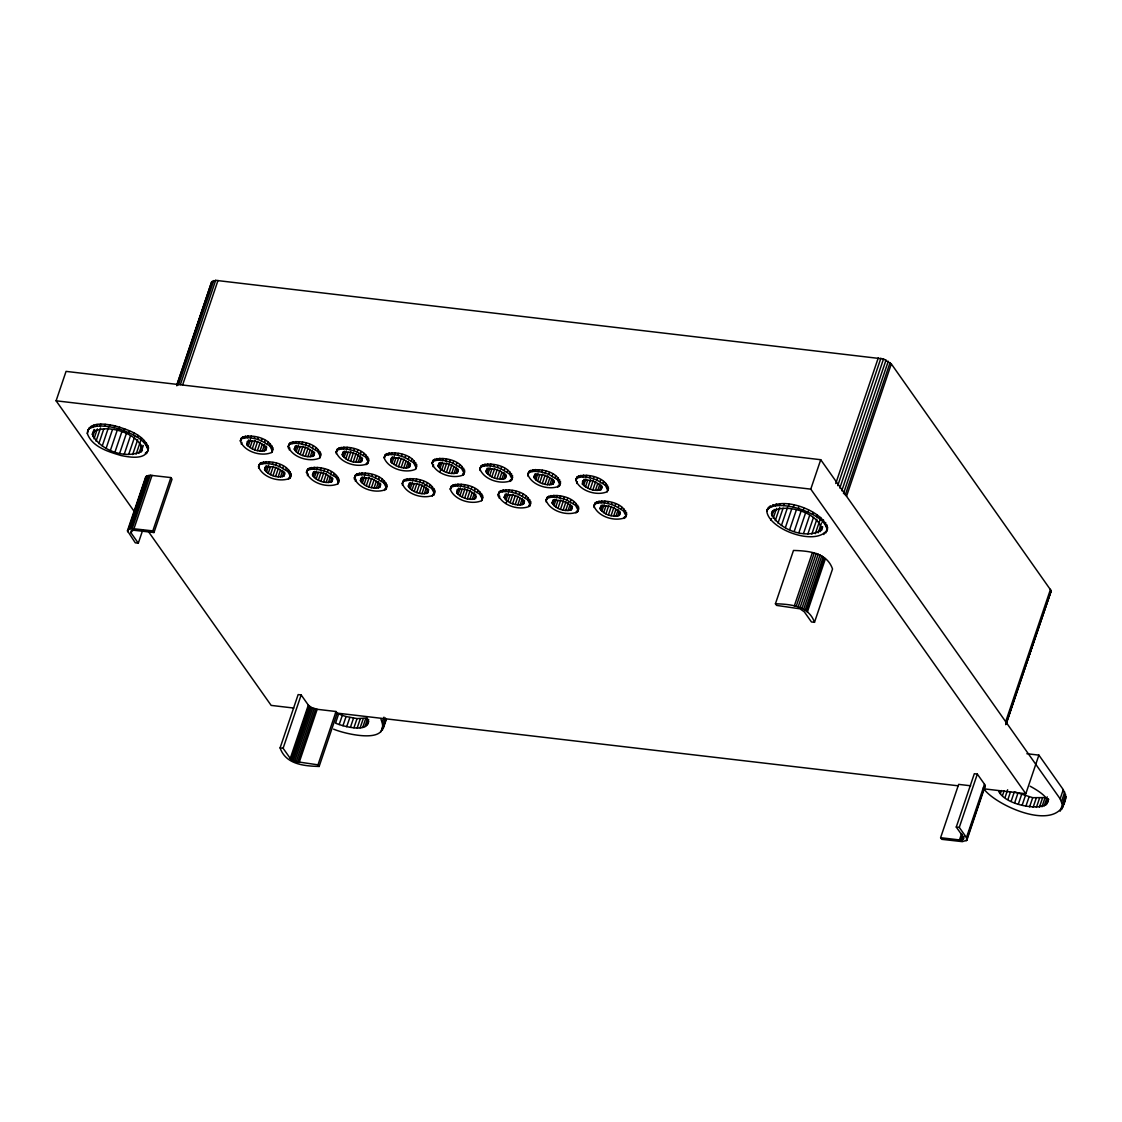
<?xml version="1.0" encoding="UTF-8"?>
<svg xmlns="http://www.w3.org/2000/svg" width="1122" height="1122" viewBox="0 0 1122 1122"><rect width="100%" height="100%" fill="white"/><g stroke="black" fill="none" stroke-linecap="round" stroke-linejoin="round"><path stroke-width="1.5" d="M998.832 791.655C1010.543 812.721 1078.859 812.763 1030.122 786.213M1006.196 724.111L1051.09 590.607L891.331 363.921L883.519 358.97L215.662 280.346L211.609 282.043L176.799 385.758M264.568 469.417L265.395 467.425C272.015 465.321 280.949 468.197 284.637 474.171L283.81 476.163C277.19 478.267 268.256 475.391 264.568 469.417L265.69 466.107M294.273 449.235L295.114 447.243C301.734 445.139 310.668 448.015 314.356 453.989L313.515 455.981C306.895 458.085 297.961 455.209 294.273 449.235L295.395 445.925M312.491 475.013L313.319 473.035C319.938 470.917 328.872 473.807 332.561 479.781L331.733 481.773C325.114 483.877 316.18 480.987 312.491 475.013L313.599 471.703M342.196 454.845L343.037 452.853C349.657 450.749 358.591 453.625 362.28 459.599L361.438 461.591C354.818 463.695 345.885 460.819 342.196 454.845L343.318 451.535M360.4 480.623L361.242 478.631C367.862 476.527 376.796 479.417 380.484 485.391L379.657 487.383C373.023 489.487 364.103 486.597 360.4 480.623L361.522 477.313M408.324 486.233L409.165 484.241C415.785 482.137 424.719 485.027 428.408 491.001L427.566 492.993C420.946 495.097 412.012 492.207 408.324 486.233L409.446 482.923M438.043 466.051L438.87 464.059C445.49 461.955 454.424 464.845 458.113 470.819L457.285 472.811C450.665 474.915 441.731 472.025 438.043 466.051L439.165 462.741M485.966 471.661L486.794 469.669C493.414 467.565 502.347 470.455 506.036 476.429L505.209 478.421C498.589 480.525 489.655 477.635 485.966 471.661L487.088 468.351M504.171 497.453L504.998 495.461C511.632 493.357 520.552 496.247 524.255 502.221L523.413 504.199C516.793 506.317 507.859 503.427 504.171 497.453L505.293 494.143M533.89 477.271L534.717 475.279C541.337 473.175 550.271 476.065 553.959 482.039L553.132 484.031C546.512 486.135 537.578 483.245 533.89 477.271L534.998 473.961M552.094 503.063L552.922 501.071C559.541 498.967 568.475 501.843 572.164 507.817L571.336 509.809C564.717 511.913 555.783 509.037 552.094 503.063L553.216 499.753M600.018 508.673L600.845 506.681C607.465 504.577 616.399 507.453 620.087 513.427L619.26 515.419C612.64 517.523 603.706 514.647 600.018 508.673L601.14 505.363M87.32 433.513C88.638 420.75 106.057 424.088 114.725 425.799C127.249 429.572 143.644 434.284 148.469 447.818C147.164 460.581 129.731 457.243 121.064 455.532C108.554 451.759 92.144 447.047 87.32 433.513L88.203 429.586M147.585 451.745L148.469 447.818M766.775 510.917C768.346 529.57 817.125 547.101 827.419 529.402C825.834 510.734 777.069 493.217 766.775 510.917L768.472 507.27M767.153 511.155L767.406 509.079M826.788 531.239L827.671 527.312M333.585 729.132C344.594 733.956 392.111 745.429 380.961 719.342M984.695 790C998.72 807.181 1061.678 834.726 1065.9 796.55L1063.263 789.636L1038.888 755.12L1026.882 753.718M1062.492 807.756L1065.9 796.55M92.355 434.424L92.817 432.559C105.594 422.643 140.909 433.681 142.354 450.609C127.052 460.174 99.928 450.483 92.355 434.424L94.038 429.46M771.557 513.918L772.02 512.053C784.783 502.137 820.112 513.175 821.556 530.103C806.255 539.668 779.131 529.977 771.557 513.918L772.679 510.608M127.459 530.804L129.325 528.939L132.186 528.574L152.83 530.902L153.98 532.529L172.031 479.206L170.881 477.579L150.236 475.251L145.762 476.71L127.459 530.804L135.285 542.824L138.301 543.174L142.676 530.243M145.762 476.71L145.65 478.379M970.656 785.779L958.651 784.376L940.601 837.699L941.737 839.326L962.381 841.654L966.855 840.196L966.463 837.559L959.282 827.405L956.267 827.054L974.317 773.731L977.332 774.082L984.513 784.236L984.906 786.873L983.293 787.967M134.85 512.347L56.1 400.806L66.058 371.382L820.729 459.711L1060.15 798.836L1062.786 805.75M87.572 431.423L89.269 427.777M88.652 429.614L91.134 426.304M90.503 428.141L93.098 427.019L93.729 425.182M92.761 436.542L94.991 429.922M93.098 427.019L96.366 426.304L96.997 424.467M93.996 438.828L97.362 428.899M96.366 426.304L100.209 426.009L100.84 424.172M96.043 441.198L100.531 427.959M100.209 426.009L104.528 426.136L105.159 424.298M98.834 443.597L103.869 428.702M102.256 445.925L108.413 427.72M104.528 426.136L109.199 426.683L109.83 424.845M106.197 448.099L112.354 429.894M109.199 426.683L114.107 427.636L114.725 425.799M110.517 450.048L117.249 430.189M114.107 427.636L119.1 428.969L119.731 427.131M115.089 451.717L121.821 431.858M147.838 449.656C144.864 439.207 133.125 434.663 124.065 430.652L124.682 428.8M119.745 453.036L126.477 433.176M128.834 432.629L129.465 430.778M124.332 453.961L130.489 435.757M133.308 434.845L133.939 433.008M128.679 454.48L134.85 436.276M137.361 437.243L137.978 435.406M132.662 454.55L137.697 439.656M140.853 439.768L141.484 437.931M136.113 454.172L140.601 440.932M138.946 453.372L141.751 445.097M143.728 442.349L144.345 440.511M141.049 452.18L143.293 445.56M145.888 444.901L146.505 443.064M147.263 447.355L147.894 445.518M146.519 453.554L147.15 451.717L145.285 453.19M176.883 384.65L211.609 282.043M127.599 531.702L146.393 476.079M177.08 385.421L212.367 281.159M129.325 528.939L147.375 475.616M178.454 384.846L213.755 280.584M130.629 528.658L148.679 475.335M180.376 384.608L215.662 280.346M132.186 528.574L150.236 475.251M138.301 543.174L131.134 533.02L132.228 529.794M133.967 528.7L152.017 475.377M182.704 384.72L217.991 280.458M152.83 530.902L170.881 477.579M240.304 440.89L241.637 437.72C251.23 432.854 275.661 439.249 271.776 452.447C261.482 457.005 244.245 451.801 240.304 440.89L241.637 437.72M241.02 439.558L243.123 436.71M241.3 444.242L241.917 442.391M242.506 438.548L244.68 437.917L245.297 436.079M244.68 437.917L247.443 437.692L248.074 435.855M246.966 444.901L247.191 441.633C253.81 439.529 262.744 442.405 266.433 448.379L265.605 450.371C259.21 452.559 251.538 449.585 246.966 444.901L248.635 439.936M247.443 437.692L250.655 437.875L251.286 436.037M248.214 446.247L250.444 439.628M250.024 447.58L252.254 440.96M250.655 437.875L254.161 438.478L254.778 436.64M252.254 448.814L255.059 440.539M254.161 438.478L257.78 439.445L258.397 437.608M254.778 449.852L257.583 441.577M257.415 450.623L260.22 442.349M272.478 451.114L269.827 445.911L261.328 440.75L261.945 438.912M259.981 451.072L262.225 444.452M264.624 442.32L265.241 440.483M262.296 451.184L264.54 444.564M258.523 466.668L259.855 463.512C269.448 458.646 293.866 465.041 289.981 478.238C279.687 482.797 262.45 477.593 258.523 466.668L259.855 463.512M264.217 450.946L265.9 445.981M258.607 468.267L259.14 464.831M267.499 444.074L268.13 442.236M259.224 465.35L261.328 462.502M265.605 450.371L266.713 447.061M260.711 464.34L262.885 463.709L263.516 461.871M269.827 445.911L270.458 444.074M262.885 463.709L265.648 463.484L266.279 461.633M271.482 447.762L272.113 445.925M265.171 470.693L266.854 465.728M272.38 449.529L273.011 447.692M271.776 452.447L273.109 449.277M265.648 463.484L268.873 463.667L269.49 461.829M266.419 472.039L268.663 465.42M268.228 473.372L270.472 466.752M268.873 463.667L272.365 464.27L272.997 462.432M270.472 474.606L273.263 466.331M272.365 464.27L275.984 465.237L276.601 463.4M272.997 475.63L275.788 467.355M275.619 476.415L278.424 468.14M290.696 476.906L288.045 471.703L279.532 466.542L280.149 464.704M288.228 446.5L289.56 443.33C299.153 438.464 323.571 444.859 319.686 458.057C309.406 462.615 292.169 457.411 288.228 446.5L289.56 443.33M278.186 476.864L280.43 470.244M288.326 448.085L288.845 444.649M288.943 445.168L291.047 442.32M282.828 468.112L283.445 466.275M289.224 449.838L289.841 448.001M280.5 476.976L282.744 470.356M290.416 444.158L292.604 443.527L293.221 441.689M282.421 476.738L284.104 471.773M285.717 469.852L286.334 468.014M283.81 476.163L284.932 472.853M292.604 443.527L295.367 443.302L295.984 441.465M294.876 450.511L296.559 445.546M288.045 471.703L288.663 469.866M295.367 443.302L298.578 443.485L299.209 441.647M296.138 451.857L298.368 445.238M289.7 473.554L290.317 471.717M288.494 479.248L289.125 477.397M297.933 453.19L300.177 446.57M290.598 475.321L291.215 473.484M289.981 478.238L291.313 475.069M298.578 443.485L302.084 444.088L302.702 442.25M300.177 454.424L302.982 446.149M302.084 444.088L305.703 445.055L306.32 443.218M302.702 455.448L305.507 447.173M305.338 456.233L308.143 447.959M320.401 456.724L317.75 451.521L309.237 446.36L309.868 444.522M307.905 456.682L310.135 450.062M312.547 447.93L313.164 446.093M310.219 456.794L312.463 450.174M306.432 472.278L307.765 469.108C317.358 464.256 341.789 470.651 337.904 483.848C327.61 488.407 310.373 483.203 306.432 472.278L307.765 469.108M312.14 456.556L313.823 451.591M315.422 449.684L316.053 447.832M307.148 470.96L309.251 468.112M313.515 455.981L314.637 452.671M307.428 475.63L308.059 473.793M308.634 469.95L310.808 469.319L311.425 467.481M317.75 451.521L318.382 449.684M310.808 469.319L313.571 469.094L314.202 467.243M319.405 453.372L320.036 451.535M313.094 476.289L314.777 471.324M320.303 455.139L320.934 453.302M319.686 458.057L321.032 454.887M313.571 469.094L316.783 469.277L317.414 467.439M314.342 477.649L316.586 471.03M316.152 478.982L318.382 472.362M316.783 469.277L320.289 469.88L320.92 468.028M318.382 480.202L321.187 471.927M320.289 469.88L323.907 470.847L324.524 469.01M320.906 481.24L323.711 472.965M323.543 482.011L326.348 473.736M338.606 482.516L335.969 477.313L327.456 472.152L328.073 470.314M336.151 452.11L337.484 448.94C347.077 444.074 371.494 450.469 367.609 463.667C357.329 468.225 340.092 463.021 336.151 452.11L337.484 448.94M326.109 482.474L328.353 475.854M336.249 453.695L336.768 450.259M336.866 450.778L338.97 447.93M330.752 473.722L331.369 471.871M328.423 482.586L330.667 475.966M338.339 449.768L340.527 449.137L341.144 447.299M330.345 482.348L332.028 477.383M333.641 475.462L334.258 473.624M331.733 481.773L332.855 478.463M340.527 449.137L343.29 448.912L343.907 447.075M342.799 456.121L344.482 451.156M335.969 477.313L336.586 475.476M343.29 448.912L346.502 449.095L347.119 447.257M344.047 457.467L346.291 450.848M337.624 479.164L338.241 477.327M345.857 458.8L348.101 452.18M338.521 480.931L339.139 479.094M337.904 483.848L339.237 480.679M346.502 449.095L350.008 449.698L350.625 447.86M348.101 460.034L350.906 451.759M350.008 449.698L353.612 450.665L354.243 448.828M350.625 461.058L353.43 452.783M353.262 461.843L356.053 453.568M368.325 462.334L365.674 457.131L357.161 451.97L357.792 450.132M355.828 462.292L358.619 454.017M360.457 453.54L361.088 451.703M358.142 462.404L360.386 455.784M354.356 477.888L355.688 474.718C365.281 469.866 389.699 476.261 385.828 489.458C375.533 494.017 358.297 488.799 354.356 477.888L355.688 474.718M360.064 462.166L361.733 457.201M354.454 479.473L354.987 476.051M355.071 476.57L357.175 473.722M363.346 455.28L363.977 453.442M361.438 461.591L362.56 458.281M355.351 481.24L355.969 479.403M356.558 475.56L358.731 474.929L359.349 473.091M365.674 457.131L366.305 455.294M358.731 474.929L361.494 474.69L362.111 472.853M367.329 458.982L367.96 457.145M366.137 464.676L366.754 462.825M361.018 481.899L362.687 476.934M368.226 460.749L368.858 458.912M367.609 463.667L368.942 460.497M361.494 474.69L364.706 474.887L365.337 473.049M362.266 483.259L364.496 476.64M364.075 484.592L366.305 477.972M364.706 474.887L368.212 475.476L368.829 473.638M366.305 485.812L369.11 477.537M280.093 747.911L298.143 694.588L301.159 694.939L308.326 705.093L311.243 707.421L317.175 709.3L336.039 711.516L337.189 713.129L319.139 766.452C304.455 766.031 285.83 764.573 280.093 747.911L283.109 748.276L290.275 758.43L294.595 761.403L317.989 764.839L319.139 766.452M368.212 475.476L371.831 476.457L372.448 474.62M368.829 486.85L371.634 478.575M283.109 748.276L301.159 694.939M371.466 487.621L374.271 479.346M386.529 488.126L383.878 482.923L375.379 477.762L375.996 475.924M374.033 488.084L376.277 481.464M384.075 457.706L385.407 454.55C395 449.684 419.418 456.079 415.533 469.277C405.252 473.835 388.016 468.631 384.075 457.706L385.407 454.55M384.776 456.388L386.894 453.54M378.675 479.318L379.292 477.481M376.347 488.196L378.591 481.576M386.263 455.378L388.436 454.747L389.068 452.909M378.268 487.958L379.951 482.993M381.55 481.072L382.181 479.234M379.657 487.383L380.765 484.073M388.436 454.747L391.213 454.522L391.83 452.671M290.275 758.43L308.326 705.093M390.722 461.717L390.947 458.463C397.581 456.345 406.501 459.235 410.203 465.209L409.362 467.201C402.98 469.375 395.295 466.415 390.722 461.717L392.405 456.752M383.878 482.923L384.509 481.086M290.977 759.215L309.027 705.892M391.213 454.522L394.425 454.705L395.042 452.867M391.971 463.077L394.215 456.458M291.972 760.001L310.023 706.664M385.533 484.774L386.164 482.937M384.341 490.454L384.958 488.617M293.193 760.744L311.243 707.421M393.78 464.41L396.024 457.79M386.431 486.541L387.062 484.704M385.828 489.458L387.16 486.289M394.425 454.705L397.931 455.308L398.548 453.456M294.595 761.403L312.645 708.08M396.024 465.63L398.829 457.355M296.11 761.964L314.16 708.627M297.639 762.371L315.689 709.048M397.931 455.308L401.536 456.275L402.167 454.438M398.548 466.668L401.353 458.393M299.125 762.623L317.175 709.3M401.185 467.439L403.976 459.164M416.248 467.944L413.597 462.741L405.084 457.58L405.701 455.742M403.738 467.902L405.982 461.282M408.38 459.15L409.011 457.299M406.066 468.014L408.31 461.394M402.279 483.498L403.611 480.328C413.205 475.476 437.622 481.857 433.737 495.068C423.457 499.627 406.22 494.409 402.279 483.498L403.611 480.328M407.973 467.776L409.656 462.811M402.377 485.083L402.896 481.661M402.994 482.165L405.098 479.332M411.269 460.89L411.886 459.052M409.362 467.201L410.484 463.891M404.467 481.17L406.655 480.539L407.272 478.687M413.597 462.741L414.214 460.904M406.655 480.539L409.418 480.3L410.035 478.463M415.252 464.592L415.869 462.755M408.927 487.509L410.61 482.544M416.15 466.359L416.767 464.522M415.533 469.277L416.865 466.107M409.418 480.3L412.63 480.497L413.261 478.659M410.189 488.869L412.419 482.25M317.989 764.839L336.039 711.516M411.984 490.202L414.228 483.582M412.63 480.497L416.136 481.086L416.753 479.248M336.305 712.863L338.634 713.929L335.52 723.129C342.547 726.411 373.584 734.644 366.81 717.687M414.228 491.422L417.033 483.147M416.136 481.086L419.754 482.067L420.371 480.23M416.753 492.46L419.558 484.185M339.195 724.532L342.308 715.345L338.634 713.929M419.39 493.231L422.195 484.956M434.452 493.736L431.802 488.533L423.289 483.372L423.92 481.534M342.953 725.724L346.067 716.537L357.034 718.585L365.884 718.094L362.771 727.294M431.998 463.316L433.33 460.146C442.924 455.294 467.341 461.689 463.456 474.887C453.176 479.445 435.939 474.227 431.998 463.316L433.33 460.146M421.956 493.694L424.747 485.419M432.699 461.998L434.803 459.15M426.598 484.928L427.216 483.091M432.98 466.668L433.611 464.831M424.27 493.806L426.514 487.186M434.186 460.988L436.36 460.357L436.991 458.519M346.712 726.677L349.826 717.491M426.192 493.568L427.875 488.603M429.474 486.682L430.105 484.844M427.566 492.993L428.688 489.683M436.36 460.357L439.137 460.118L439.754 458.281M350.401 727.379L353.514 718.178M438.646 467.327L440.329 462.362M431.802 488.533L432.433 486.696M439.137 460.118L442.349 460.315L442.966 458.477M439.894 468.687L442.138 462.068M433.457 490.384L434.088 488.547M439.852 472.124L440.483 470.286M432.265 496.064L432.882 494.227M353.921 727.785L357.034 718.585M441.703 470.02L443.947 463.4M434.354 492.151L434.985 490.314M433.737 495.068L435.07 491.899M442.349 460.315L445.841 460.904L446.472 459.066M357.203 727.912L360.316 718.711M443.947 471.24L446.738 462.965M445.841 460.904L449.459 461.885L450.09 460.048M446.472 472.278L449.263 464.003M360.176 727.743L363.29 718.557M449.095 473.049L451.9 464.774M464.171 473.554L461.521 468.351L453.008 463.19L453.625 461.352M364.93 726.565L367.525 718.907M451.661 473.512L453.905 466.892M366.599 725.583L368.675 719.454M367.75 724.349L368.787 721.292M456.303 464.746L456.92 462.909M453.989 473.624L456.219 467.004M450.203 489.108L451.535 485.938C461.128 481.072 485.546 487.467 481.661 500.664C471.38 505.237 454.144 500.019 450.203 489.108L451.535 485.938M455.897 473.386L457.58 468.421M450.918 487.775L453.022 484.928M459.193 466.5L459.81 464.662M457.285 472.811L458.407 469.501M452.39 486.78L454.578 486.135L455.195 484.297M461.521 468.351L462.138 466.514M454.578 486.135L457.341 485.91L457.958 484.073M463.176 470.202L463.793 468.365M456.85 493.119L457.089 489.851C463.709 487.747 472.643 490.637 476.331 496.611L475.49 498.603C469.108 500.777 461.423 497.803 456.85 493.119L458.533 488.154M464.073 471.969L464.69 470.132M463.456 474.887L464.788 471.717M457.341 485.91L460.553 486.107L461.17 484.269M458.099 494.479L460.343 487.86M382.406 721.755L383.962 717.154M459.908 495.812L462.152 489.192M383.289 724.069L385.365 717.94M380.975 731.698L383.57 724.027M460.553 486.107L464.059 486.696L464.676 484.858M382.42 730.085L386.178 718.585M383.303 728.276L386.403 719.076L385.533 720.899M462.152 497.032L464.957 488.757M464.059 486.696L467.664 487.677L468.295 485.84M464.676 498.07L467.481 489.795M467.313 498.841L470.104 490.566M482.376 499.346L479.725 494.143L471.212 488.982L471.843 487.144M479.907 468.926L481.254 465.756C490.847 460.904 515.264 467.285 511.38 480.497C501.085 485.055 483.848 479.837 479.907 468.926L481.254 465.756M469.866 499.304L472.11 492.684M480.006 470.511L480.539 467.089M480.623 467.594L482.726 464.76M474.508 490.538L475.139 488.701M472.194 499.416L474.438 492.796M482.109 466.598L484.283 465.967L484.914 464.115M474.115 499.178L475.784 494.213M477.397 492.292L478.014 490.454M484.283 465.967L487.046 465.728L487.677 463.891M486.569 472.937L488.252 467.972M479.725 494.143L480.356 492.306M487.046 465.728L490.272 465.925L490.889 464.087M487.818 474.297L490.062 467.678M481.38 495.994L481.997 494.157M482.278 497.761L482.895 495.91M489.627 475.63L491.871 469.01M481.661 500.664L482.993 497.509M490.272 465.925L493.764 466.514L494.395 464.676M491.871 476.85L494.662 468.575M493.764 466.514L497.383 467.495L498 465.658M494.395 477.888L497.186 469.613M497.018 478.659L499.823 470.384M512.095 479.164L509.444 473.961L500.931 468.8L501.548 466.962M499.585 479.122L501.829 472.502M504.227 470.356L504.844 468.519M501.899 479.234L504.143 472.614M498.126 494.718L499.458 491.548C509.051 486.682 533.469 493.077 529.584 506.274C519.304 510.847 502.067 505.629 498.126 494.718L499.458 491.548M503.82 478.996L505.503 474.031M498.224 496.303L498.841 494.465M498.827 493.385L500.931 490.538M507.116 472.11L507.733 470.272M505.209 478.421L506.331 475.111M499.122 498.07L499.739 496.233M500.314 492.376L502.488 491.745L503.119 489.907M509.444 473.961L510.061 472.124M502.488 491.745L505.265 491.52L505.882 489.683M511.099 475.812L511.716 473.975M509.893 481.492L510.524 479.655M504.774 498.729L506.457 493.764M511.997 477.579L512.614 475.742M511.38 480.497L512.712 477.327M505.265 491.52L508.476 491.717L509.093 489.879M506.022 500.075L508.266 493.456M505.98 503.512L506.611 501.674M507.831 501.422L510.075 494.802M508.476 491.717L511.983 492.306L512.6 490.468M510.075 502.642L512.88 494.367M511.983 492.306L515.587 493.287L516.218 491.45M512.6 503.68L515.391 495.405M515.236 504.451L518.027 496.176M530.299 504.956L527.649 499.753L519.135 494.592L519.752 492.74M527.831 474.536L529.163 471.366C538.756 466.5 563.188 472.895 559.303 486.092C549.009 490.665 531.772 485.447 527.831 474.536L529.163 471.366M517.789 504.914L520.033 498.294M527.929 476.121L528.462 472.699M528.546 473.204L530.65 470.356M522.431 496.148L523.062 494.311M520.117 505.026L522.347 498.406M530.033 472.208L532.207 471.563L532.824 469.725M522.025 504.788L523.708 499.823M525.32 497.902L525.938 496.064M523.413 504.199L524.535 500.889M532.207 471.563L534.97 471.338L535.601 469.501M534.493 478.547L536.176 473.582M527.649 499.753L528.266 497.916M534.97 471.338L538.181 471.535L538.812 469.697M535.741 479.907L537.985 473.288M529.303 501.604L529.921 499.767M530.201 503.357L530.818 501.52M537.55 481.24L539.78 474.62M529.584 506.274L530.916 503.105M538.181 471.535L541.688 472.124L542.319 470.286M539.78 482.46L542.585 474.185M541.688 472.124L545.306 473.105L545.923 471.268M542.305 483.498L545.11 475.223M544.941 484.269L547.746 475.994M560.004 484.774L557.368 479.571L548.854 474.41L549.471 472.572M547.508 484.732L549.752 478.112M552.15 475.966L552.767 474.129M549.822 484.844L552.066 478.224M546.049 500.328L547.382 497.158C556.975 492.292 581.392 498.687 577.507 511.884C567.227 516.443 549.99 511.239 546.049 500.328L547.382 497.158M551.744 484.606L553.427 479.641M546.134 501.913L546.666 498.491M546.751 498.995L548.854 496.148M555.039 477.72L555.656 475.882M553.132 484.031L554.254 480.721M548.237 497.986L550.411 497.355L551.042 495.517M557.368 479.571L557.985 477.734M550.411 497.355L553.188 497.13L553.805 495.293M559.022 481.422L559.64 479.585M557.816 487.102L558.433 485.265M552.697 504.339L554.38 499.374M559.92 483.189L560.537 481.338M559.303 486.092L560.635 482.937M553.188 497.13L556.4 497.327L557.017 495.475M553.945 505.685L556.189 499.066M555.755 507.032L557.999 500.412M556.4 497.327L559.892 497.916L560.523 496.078M557.999 508.252L560.79 499.977M559.892 497.916L563.51 498.897L564.142 497.046M560.523 509.29L563.314 501.015M563.146 510.061L565.951 501.786M578.223 510.552L575.572 505.363L567.059 500.188L567.676 498.35M575.754 480.146L577.087 476.976C586.68 472.11 611.097 478.505 607.226 491.702C596.932 496.275 579.695 491.057 575.754 480.146L577.087 476.976M565.712 510.524L568.517 502.249M576.47 478.813L578.573 475.966M570.355 501.758L570.972 499.921M576.75 483.498L577.367 481.661M568.041 510.636L570.271 504.016M577.956 477.804L580.13 477.173L580.747 475.335M569.948 510.398L571.631 505.433M573.244 503.512L573.861 501.674M571.336 509.809L572.458 506.499M580.13 477.173L582.893 476.948L583.51 475.111M582.416 484.157L582.641 480.889C589.26 478.785 598.194 481.675 601.883 487.649L601.055 489.627C594.66 491.815 586.988 488.841 582.416 484.157L584.085 479.192M575.572 505.363L576.189 503.526M582.893 476.948L586.105 477.145L586.736 475.307M583.664 485.503L585.894 478.884M577.227 507.214L577.844 505.377M576.021 512.894L576.652 511.057M578.125 508.967L578.742 507.13M585.46 486.85L587.704 480.23M577.507 511.884L578.84 508.715M586.105 477.145L589.611 477.734L590.228 475.896M587.704 488.07L590.509 479.795M589.611 477.734L593.229 478.715L593.847 476.878M590.228 489.108L593.033 480.833M592.865 489.879L595.67 481.604M607.928 490.384L605.277 485.181L596.764 480.02L597.395 478.168M595.431 490.342L597.675 483.722M600.074 481.576L600.691 479.739M597.745 490.454L599.99 483.834M593.959 505.938L595.305 502.768C604.898 497.902 629.316 504.297 625.431 517.494C615.137 522.053 597.9 516.849 593.959 505.938L595.305 502.768M599.667 490.216L601.35 485.251M594.057 507.523L594.59 504.101M594.674 504.605L596.778 501.758M602.949 483.33L603.58 481.492M601.055 489.627L602.163 486.317M596.161 503.596L598.335 502.965L598.966 501.127M605.277 485.181L605.908 483.344M598.335 502.965L601.097 502.74L601.729 500.903M606.932 487.032L607.563 485.195M600.621 509.949L602.304 504.984M607.829 488.785L608.461 486.948M607.226 491.702L608.559 488.533M601.097 502.74L604.323 502.922L604.94 501.085M601.869 511.295L604.113 504.676M603.678 512.628L605.922 506.008M604.323 502.922L607.815 503.526L608.447 501.688M605.922 513.862L608.713 505.587M607.815 503.526L611.434 504.493L612.051 502.656M608.433 514.9L611.238 506.625M611.069 515.671L613.874 507.396M626.132 516.162L623.495 510.973L614.982 505.798L615.599 503.96M613.636 516.134L615.88 509.514M618.278 507.368L618.895 505.531M615.95 516.246L618.194 509.626M617.871 515.994L619.554 511.029M621.167 509.122L621.784 507.284M619.26 515.419L620.382 512.109M623.495 510.973L624.113 509.122M625.15 512.824L625.767 510.973M623.944 518.504L624.575 516.667M626.048 514.577L626.665 512.74M625.431 517.494L626.763 514.325M767.841 509.108L770.323 505.784M769.706 507.635L772.301 506.513L772.932 504.676M771.95 516.036L774.194 509.416M770.646 520.313L771.263 518.476M772.301 506.513L775.568 505.798L776.186 503.96M773.198 518.322L776.564 508.392M775.568 505.798L779.411 505.503L780.028 503.666M775.246 520.692L779.734 507.453M779.411 505.503L783.731 505.629L784.348 503.792M778.037 523.09L783.072 508.196M781.445 525.419L787.616 507.214M783.731 505.629L788.401 506.176L789.032 504.339M785.386 527.592L791.557 509.388M788.401 506.176L793.31 507.13L793.927 505.293M789.72 529.542L796.438 509.683M793.31 507.13L798.303 508.462L798.92 506.625M794.292 531.211L801.01 511.352M827.04 529.149C824.067 518.701 812.328 514.157 803.254 510.145L803.885 508.294M1038.888 755.12L1025.831 793.731L810.771 489.136L820.729 459.711M798.948 532.529L805.666 512.67M775.428 603.776L793.478 550.453C808.177 550.874 826.788 552.333 832.538 568.994L814.488 622.317L811.458 621.967L804.292 611.813L799.972 608.825L776.578 605.403L775.428 603.776C790.126 604.197 808.738 605.67 814.488 622.317M808.036 512.109L808.667 510.272M803.534 533.455L809.691 515.25M812.51 514.339L813.127 512.502M807.882 533.974L813.478 517.424M816.55 516.737L817.181 514.9M811.851 534.044L816.9 519.149M815.315 533.665L819.803 520.426M820.056 519.262L820.687 517.424M818.148 532.866L821.514 522.936M794.292 605.978L812.342 552.655M835.75 483.512L878.316 357.75M822.931 521.842L823.548 520.005M820.252 531.674L821.935 526.709M821.556 530.103L822.678 526.793M796.199 606.287L814.249 552.964M837.755 485.63L880.882 358.199M825.091 524.395L825.708 522.557M798.177 606.792L816.227 553.469M823.857 534.521L824.488 532.684M826.465 526.849L827.096 525.012M839.831 488.056L883.519 358.97M800.14 607.451L818.19 554.128M825.722 533.048L827.419 529.402M802.02 608.25L820.07 554.927M841.795 490.749L886.043 360.008M803.731 609.148L821.781 555.825M843.464 493.638L888.287 361.242M805.231 610.13L823.268 556.807M845.273 494.97L890.083 362.574M806.438 611.153L824.488 557.83M807.321 612.163L825.357 558.84M846.521 496.317L891.331 363.921M959.282 827.405L977.332 774.082M940.601 837.699L959.464 839.915L961.652 833.45M959.464 839.915L960.825 839.985L962.466 835.147M960.825 839.985L962.003 839.901L963.097 836.661M962.003 839.901L964.022 836.395M966.463 837.559L984.513 784.236M1005.663 721.727L1050.487 589.331M966.224 840.827L985.032 785.204M1005.999 723.325L1051.005 591.715M1005.719 724.658L1051.09 590.607M966.855 840.196L985.158 786.101M1000.445 793.577L1001.469 790.519M1002.535 795.512L1004.078 790.926M1005.06 797.433L1007.654 789.776M1007.991 799.285L1010.571 791.627M1011.231 801.024L1014.344 791.837L1032.703 797.672L1045.087 797.588L1041.973 806.788M1014.723 802.623L1017.836 793.422M1018.397 804.025L1021.497 794.839M1022.142 805.217L1025.256 796.031M1025.915 806.171L1029.028 796.985M1029.589 806.858L1032.703 797.672M1033.124 807.279L1036.237 798.079M1036.405 807.405L1039.519 798.205M1039.379 807.237L1042.492 798.051M1044.133 806.059L1047.247 796.858M1045.802 805.077L1047.878 798.948M1046.952 803.843L1048.509 799.243M1047.555 802.412L1048.593 799.341M1060.15 798.836L1063.263 789.636M1061.608 801.248L1064.722 792.048M1062.492 803.562L1065.605 794.376M1060.178 811.192L1062.254 805.063M1061.622 809.579L1065.605 798.569M462.601 474.045L464.073 473.049M528.728 505.447L530.201 504.437M962.928 839.621L963.854 838.639L963.433 837.208L956.267 827.054M56.1 400.806L810.771 489.136M153.98 532.529L133.742 530.243L131.008 531.029L131.134 533.02M293.768 708.052L271.159 705.401L147.978 530.944M335.492 712.933L958.006 785.793M984.092 788.85L1025.831 793.731M342.308 715.345L346.067 716.537M798.303 508.462L803.254 510.145M119.1 428.969L124.065 430.652M593.229 478.715L596.764 480.02M545.306 473.105L548.854 474.41M611.434 504.493L614.982 505.798M497.383 467.495L500.931 468.8M563.51 498.897L567.059 500.188M449.459 461.885L453.008 463.19M515.587 493.287L519.135 494.592M401.536 456.275L405.084 457.58M467.664 487.677L471.212 488.982M353.612 450.665L357.161 451.97M419.754 482.067L423.289 483.372M305.703 445.055L309.237 446.36M371.831 476.457L375.379 477.762M257.78 439.445L261.328 440.75M323.907 470.847L327.456 472.152M275.984 465.237L279.532 466.542M576.385 478.309L576.47 479.893M450.82 487.271L450.918 488.855M432.615 461.479L432.713 463.063M384.692 455.869L384.79 457.453M307.063 470.441L307.162 472.025M240.935 439.053L241.02 440.637"/></g></svg>
